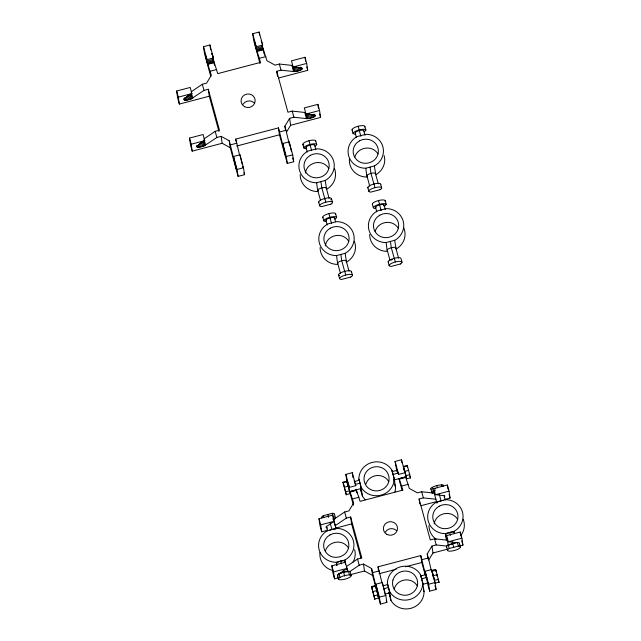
<?xml version="1.0" encoding="UTF-8"?>
<svg xmlns="http://www.w3.org/2000/svg" width="641" height="641" viewBox="0 0 641 641"><rect width="100%" height="100%" fill="white"/><g stroke="black" fill="none" stroke-linecap="round" stroke-linejoin="round"><path stroke-width="0.96" d="M315.204 115.941L314.563 114.987L306.005 114.05L319.571 110.484L317.896 104.347L304.331 107.912L307.231 118.689L310.701 118.208L314.05 116.902L315.204 115.941L314.723 114.186M315.58 141.485L315.725 140.932A6.658 1.899 -15.3 0 0 309.01 140.732A6.658 1.899 -15.3 0 0 302.848 144.321L303.858 147.999L305.717 148.816M315.725 140.932L316.734 144.618L315.244 146.316M335.499 214.334L335.644 213.79A6.658 1.899 -15.3 0 0 328.929 213.581A6.658 1.899 -15.3 0 0 322.768 217.171L323.777 220.849L325.636 221.674M335.644 213.79L336.653 217.467L335.163 219.166M364.753 126.982L364.897 126.437A6.658 1.899 -15.3 0 0 358.183 126.237A6.658 1.899 -15.3 0 0 352.021 129.819L353.031 133.504L354.89 134.322M364.897 126.437L365.907 130.123L364.417 131.822M385.073 201.306L385.225 200.761A6.658 1.899 -15.3 0 0 378.51 200.561A6.658 1.899 -15.3 0 0 372.349 204.142L373.35 207.828L375.217 208.645M385.225 200.761L386.227 204.447L384.736 206.146M337.39 575.273L337.535 574.729C340.683 572.269 346.06 570.77 349.97 571.46L351.268 575.578A6.658 1.899 -15.3 0 1 345.106 579.16A6.658 1.899 -15.3 0 1 338.392 578.959L337.39 575.273A6.658 1.899 -15.3 0 0 338.384 575.995M338.392 578.959L338.544 578.414C341.693 575.955 347.069 574.456 350.98 575.145L351.268 575.578M432.739 493.306A6.658 1.899 -15.3 0 1 431.738 492.584L430.88 488.354C434.029 485.894 439.406 484.396 443.316 485.085L443.604 485.517A6.658 1.899 -15.3 0 1 443.46 486.062M431.738 492.584L433.236 490.886L435.135 490.381M285.309 129.153L284.876 126.181L289.612 118.361L293.899 117.231L307.231 118.689M286.359 132.326L290.629 125.283L289.612 118.361M427.94 558.84L427.218 553.896L431.962 546.068L436.241 544.946L446.841 546.1M428.701 560.034L432.971 552.991L431.962 546.068M301.903 69.34L302.44 68.459L301.695 67.922L293.137 66.984L306.702 63.419L305.02 57.281L291.463 60.847L294.363 71.624L297.833 71.143L301.182 69.837L301.903 69.34L301.422 67.585M339.001 574.032L347.093 568.367L333.536 571.924L334.546 578.855L338.408 577.837M444.245 497.055L444.79 496.174L444.037 495.637L435.479 494.7L433.805 488.554L447.37 484.997L449.045 491.134L450.054 498.057L444.261 499.579M208.277 89.275L209.286 96.206L179.328 104.074L177.653 97.937L176.644 91.006L190.209 87.448L191.883 93.586L183.791 99.251L184.432 100.204L186.267 100.26L191.09 98.994L203.998 90.405L208.277 89.275L219.47 130.203L215.184 131.333L203.966 138.937M230.255 147.718L222.155 143.272L192.196 151.14L190.521 145.002L189.512 138.079L203.077 134.514L204.751 140.651L197.091 145.852L196.547 146.725L198.109 147.358L203.958 146.06L216.866 137.47L221.145 136.349L229.246 140.796L236.305 168.719L233.532 156.476L239.95 154.785L243.492 167.758L244.509 174.689L238.083 176.371L230.255 147.718L229.246 140.796M191.098 91.871L202.316 84.267L206.594 83.138L211.338 75.317L206.779 61.071L205.304 54.83L207.051 59.637L203.501 46.665L209.928 44.982L213.469 57.954L206.45 59.829M333.44 519.579L344.666 511.975L348.944 510.853L353.68 503.025L349.954 491.623L355.459 490.181M346.308 566.644L357.534 559.04L361.812 557.918L350.619 516.991L346.34 518.112L335.123 525.724L333.681 520.46M349.593 571.7L359.208 565.186L363.487 564.056L371.588 568.511L376.243 587.517M325.187 180.474L325.332 180.417A17.708 16.962 -8.3 0 0 333.697 161.276A17.708 16.962 -8.3 0 0 316.686 148.792L307.824 151.124A17.708 16.962 -8.3 0 0 299.459 170.266A17.708 16.962 -8.3 0 0 316.47 182.749L325.187 180.474L326.622 189.231A17.708 16.962 -8.3 0 0 334.426 168.399M374.36 165.979L374.504 165.915A17.708 16.962 -8.3 0 0 382.869 146.773A17.708 16.962 -8.3 0 0 365.859 134.29L356.997 136.621A17.708 16.962 -8.3 0 0 348.632 155.763A17.708 16.962 -8.3 0 0 365.65 168.246L374.36 165.979L375.794 174.729A17.708 16.962 -8.3 0 0 384.159 155.587M345.106 253.331L345.251 253.267A17.708 16.962 -8.3 0 0 353.616 234.125A17.708 16.962 -8.3 0 0 336.605 221.642L327.743 223.973A17.708 16.962 -8.3 0 0 319.378 243.115A17.708 16.962 -8.3 0 0 336.389 255.599L345.106 253.331L346.541 262.081A17.708 16.962 -8.3 0 0 354.345 241.248M394.688 240.303L394.832 240.247A17.708 16.962 -8.3 0 0 403.197 221.097A17.708 16.962 -8.3 0 0 386.178 208.621L377.325 210.945A17.708 16.962 -8.3 0 0 368.96 230.095A17.708 16.962 -8.3 0 0 385.97 242.57L394.688 240.303L396.114 249.053A17.708 16.962 -8.3 0 0 403.566 227.403M344.866 560.018L345.01 559.962A17.708 16.962 -8.3 0 0 353.375 540.82A17.708 16.962 -8.3 0 0 336.365 528.336L327.503 530.66A17.708 16.962 -8.3 0 0 319.138 549.81A17.708 16.962 -8.3 0 0 336.148 562.293L344.866 560.018L345.459 564.112M453.988 531.349L454.132 531.293A17.708 16.962 -8.3 0 0 462.498 512.151A17.708 16.962 -8.3 0 0 445.487 499.668L436.625 501.999A17.708 16.962 -8.3 0 0 428.26 521.141A17.708 16.962 -8.3 0 0 445.271 533.624L453.988 531.349L454.173 532.615M259.998 63.579L253.732 40.663L252.714 33.733L259.14 32.05L262.682 45.022L255.663 46.897L260.55 62.385L217.756 73.627L212.868 58.139M206.779 61.071L213.197 59.381M255.991 48.139L262.409 46.456L266.968 60.703L275.069 65.15L279.348 64.028L292.689 65.486M207.099 62.209L213.517 60.526M256.312 49.285L262.73 47.594M207.38 63.187L213.806 61.496M256.592 50.254L263.018 48.564M207.612 63.916L214.03 62.225M256.825 50.984L263.243 49.293M207.772 64.348L214.19 62.666M256.985 51.424L263.403 49.734M210.216 71.223L216.642 69.532M259.429 58.291L265.855 56.608M179.328 104.074L178.318 97.152L191.883 93.586M277.465 76.239L276.744 71.287L281.022 70.165L294.363 71.624M278.723 77.962L307.712 70.342L306.702 63.419M305.557 112.552L292.216 111.093L287.937 112.215L276.744 71.287M192.196 151.14L191.186 144.217L204.751 140.651M235.952 141.092L235.664 139.113L278.458 127.871L285.517 155.787L282.745 143.544L289.163 141.861L292.705 154.834L293.722 161.756L287.296 163.439L279.468 134.794L278.458 127.871M290.629 125.283L320.58 117.415L319.571 110.484M230.359 144.89L236.777 143.207L235.664 139.113M279.572 131.966L285.99 130.275L284.876 126.181M236.673 146.036L279.468 134.794M238.083 176.371L237.074 169.448L243.492 167.758M287.296 163.439L286.287 156.516L292.705 154.834M347.166 483.09L345.852 474.38L352.27 472.689L355.811 485.662L349.393 487.352L347.646 482.545L348.175 485.109M396.851 471.239L395.064 461.448L401.482 459.765L405.024 472.738L398.606 474.42L396.859 469.613L397.388 472.177M342.951 482.328L346.789 481.038L347.061 481.663L343.207 482.673L342.943 482.048L346.332 494.924L343.207 482.673M404.295 466.215L407.267 465.334L410.56 478.05L409.952 476.335M403.461 467.169L403.317 466.191L403.63 466.928L407.484 465.919M354.561 481.495L358.159 480.55M393.069 471.375L396.683 470.43M344.457 487.232L348.303 486.215L349.521 491.102M355.499 484.324L359.994 483.146L361.308 488.682L361.099 488.186M392.228 471.536L393.101 474.444L398.518 473.026M404.832 471.367L408.646 470.366M405.721 476.047L406.715 479.059L406.009 475.638L409.863 474.628M345.699 491.783L349.553 490.774L346.861 481.303M349.609 491.567L361.3 488.498M394.351 479.877L406.138 476.72L405.128 472.465M400.088 478.45L405.585 477.008L409.311 488.41L417.411 492.865L421.69 491.743L434.221 493.105M350.114 492.064L356.532 490.373L360.098 501.342L402.893 490.101L399.167 478.699M399.327 479.131L405.745 477.449M346.324 494.644L350.17 493.634L349.553 490.774M406.698 478.779L410.552 477.769M352.566 498.93L358.984 497.248M401.779 486.006L408.197 484.316M321.886 517.96A6.658 1.899 -15.3 0 1 323.288 515.701L332.391 513.305A6.658 1.899 -15.3 0 1 334.33 514.699M327.471 530.259L321.678 531.782L319.995 525.644L318.986 518.721L332.551 515.156L336.132 528.681M321.678 531.782L320.66 524.859L334.225 521.301L326.565 526.493L326.029 527.375L327.583 528.008M419.815 503.946L419.094 499.002L423.372 497.881L435.896 499.243M435.479 494.7L449.045 491.134M335.203 528.232L351.629 523.913L350.619 516.991M421.065 505.677L436.529 501.615M334.546 578.855L332.863 572.709L331.854 565.787L345.419 562.221M447.089 540.171L434.558 538.809L430.279 539.93L419.094 499.002M460.03 545.884L462.922 545.122L461.913 538.2L460.238 532.062L446.673 535.628L448.347 541.765L456.905 542.703M448.347 541.765L461.913 538.2M446.809 547.077A6.658 1.899 -15.3 0 1 448.211 544.81L457.313 542.414A6.658 1.899 -15.3 0 1 459.252 543.808M378.727 571.772L378.006 566.82L420.8 555.579L425.68 575.514M458.323 546.1A6.658 1.899 -15.3 0 1 458.716 548.776A6.658 1.899 -15.3 0 1 449.605 551.172A6.658 1.899 -15.3 0 1 449.221 548.496L458.323 546.1L457.313 542.414M350.972 574.536L364.497 570.979L372.597 575.434L380.434 604.086L386.852 602.396L385.842 595.473L382.292 582.501L375.874 584.183L378.727 596.547L377.982 594.287M432.971 552.991L447.466 549.185M372.709 572.605L379.127 570.915L378.006 566.82M421.922 559.673L428.34 557.99L427.218 553.896M379.015 573.751L396.13 569.248M405.641 566.756L421.81 562.502L420.8 555.579M427.194 581.363L427.94 583.614L425.087 571.259L431.505 569.569L435.055 582.541L436.064 589.472L429.646 591.154L427.291 582.557M371.451 586.707L375.289 585.409L375.602 586.154L371.748 587.172L371.435 586.427L374.833 599.295L371.748 587.172M438.748 581.683L439.061 582.429L435.936 570.178C436.024 568.863 430.8 570.234 432.082 571.187L435.111 583.278M432.082 571.187L435.936 570.178M383.983 585.626L387.589 584.488L389.84 593.045L389.632 592.556M387.685 585.145L387.396 583.27A17.708 16.962 -8.3 0 1 400.609 566.788A17.708 16.962 -8.3 0 1 420.464 574.576L420.704 575.979L426.097 574.56M372.99 591.595L376.804 590.593L378.118 596.13L377.91 595.633M384.023 588.694L388.534 587.509M420.704 575.979L421.642 578.815L427.034 577.397M432.795 573.863L433.332 575.738L437.178 574.729M374.128 595.874L377.982 594.864L378.687 598.285L378.07 596.571M434.574 580.297L438.428 579.28M385.321 594.047L389.832 592.861M422.748 583.855L422.948 584.352L428.34 582.749M380.434 604.086L379.416 597.164L385.842 595.473M429.646 591.154L428.629 584.231L435.055 582.541M374.817 599.023L378.671 598.005M435.199 583.158L439.045 582.148M433.805 488.554L435.744 488.771M303.85 145.034L302.848 144.321M388.791 481.495L386.803 478.995A12.62 12.091 -8.3 0 0 365.674 484.548M417.331 585.858L415.344 583.366A12.62 12.091 -8.3 0 0 394.207 588.919M352.021 129.819L352.318 130.251M372.349 204.142L372.637 204.575M322.768 217.171L323.064 217.603M394.896 491.895A17.708 16.962 -8.3 0 0 395.529 487.505L394.223 478.539L391.923 470.214A17.708 16.962 -8.3 0 0 372.076 462.425A17.708 16.962 -8.3 0 0 358.856 478.899L359.994 483.146M358.88 479.051L361.171 487.376A17.708 16.962 -8.3 0 0 381.026 495.164A17.708 16.962 -8.3 0 0 394.239 478.691L394.223 478.539M360.386 488.682L362.461 496.19A17.708 16.962 -8.3 0 0 365.25 499.692M387.412 583.414L389.712 591.739A17.708 16.962 -8.3 0 0 409.559 599.535A17.708 16.962 -8.3 0 0 422.78 583.054L420.52 574.721M388.694 592.228L390.994 600.553A17.708 16.962 -8.3 0 0 410.849 608.341A17.708 16.962 -8.3 0 0 424.062 591.867L422.756 582.901M211.794 53.267L213.469 57.954M242.562 166.588L242.723 167.029M354.144 480.974L355.811 485.662M356.532 490.373L356.148 489.211M349.874 493.169L350.17 493.634M375.922 587.677L376.804 590.593M261.167 40.776L262.682 45.022M403.51 468.483L405.024 472.738M404.295 469.484L403.886 468.347L404.134 469.709M405.36 476.279L405.585 477.008M438.067 579.408L438.444 580.706M405.481 474.901L406.138 476.72M348.303 486.215L347.358 483.194L347.454 483.851M380.69 184.183L381.699 187.861M402.019 262.193L401.01 258.507A6.658 1.899 -15.3 0 0 393.462 258.539A6.658 1.899 -15.3 0 0 388.43 262.321M363.751 130.684L365.025 135.347M375.466 173.527L378.278 183.815M384.071 205.016L385.345 209.671M395.785 247.859L398.598 258.139M358.183 126.237L359.192 129.915A6.658 1.899 -15.3 0 1 365.907 130.123M368.102 187.997A6.658 1.899 -15.3 0 1 373.975 183.975L374.985 187.661M378.51 200.561L379.512 204.247A6.658 1.899 -15.3 0 1 386.227 204.447M394.295 258.307L395.305 261.985M355.386 133.224A4.431 1.266 -15.3 0 1 359.289 130.548L360.811 136.14M374.064 184.616L371.003 173.399L370.081 167.101M376.179 207.74A4.431 1.266 -15.3 0 1 379.608 204.88L381.139 210.464M394.391 258.94L391.322 247.722L390.401 241.425M355.194 132.935L356.46 137.591M369.713 186.058L366.908 175.778A4.431 1.266 -15.3 0 1 371.564 173.262A4.431 1.266 -15.3 0 1 375.362 173.895M375.514 207.259L376.788 211.923M387.228 250.102L390.04 260.39M367.814 187.565L368.823 191.242M388.134 261.889L389.143 265.574M449.093 494.548L450.054 498.057M461.728 540.74L462.922 545.122M459.397 543.264L460.406 546.941M441.745 484.7L442.25 486.543M443.989 495.357L445.263 500.012M436.986 485.95L437.491 487.793M439.269 494.291L441.048 500.813M445.807 535.147A4.431 1.266 -15.3 0 1 449.71 532.479L450.479 535.283M452.266 541.821L453.772 547.342M433.901 492.016L436.954 503.193M445.615 534.858L448.428 545.138M448.211 544.81L449.221 548.496M432.226 487.2L433.236 490.886M446.521 546.645L447.53 550.323M306.751 66.84L307.712 70.342M319.619 113.906L320.58 117.415M421.69 491.743L423.372 497.881M434.558 538.809L436.241 544.946M314.29 114.651L314.771 116.406M300.461 67.201L301.182 69.837M313.329 114.266L314.05 116.902M299.491 67.69L300.212 70.326M312.359 114.755L313.08 117.391M298.113 67.257L299.075 70.766M310.981 114.33L311.943 117.832M296.631 66.76L297.833 71.143M309.499 113.826L310.701 118.208M331.517 198.678L332.519 202.364M351.436 271.528L352.438 275.213M295.381 67.041L296.575 71.423M308.249 114.106L309.443 118.489M403.63 466.928L406.009 475.638M294.195 67.201L295.397 71.592M306.823 113.393L308.265 118.657M314.579 145.186L315.853 149.842M326.293 188.029L329.105 198.309M334.498 218.036L335.515 221.762M346.212 260.879L349.025 271.159M435.015 585.65L436.064 589.472M291.879 65.39L293.554 71.536M304.747 112.463L306.422 118.601M309.01 140.732L310.02 144.417A6.658 1.899 -15.3 0 1 316.734 144.618M324.803 198.478L325.812 202.163M328.929 213.581L329.939 217.267A6.658 1.899 -15.3 0 1 336.653 217.467M344.722 271.327L345.731 275.013M310.116 145.05L311.638 150.643M324.891 199.111L321.83 187.893L320.909 181.603M330.035 217.9L331.557 223.493M344.562 271.031L341.749 260.743L340.828 254.453M395.064 461.448L398.606 474.42M425.087 571.259L428.629 584.231M398.942 478.875L402.075 490.333M421.81 562.502L425.207 574.921M306.013 147.438L307.287 152.093M317.728 190.281L320.54 200.561M325.932 220.288L327.206 224.943M337.647 263.13L340.459 273.411M318.641 202.059L319.651 205.745M338.56 274.909L339.57 278.595M394.616 484.075L395.505 487.352M423.372 589.263L424.046 591.715M279.348 64.028L281.022 70.165M292.216 111.093L293.899 117.231M261.977 45.655L264.589 55.206M292.673 157.934L293.722 161.756M252.714 33.733L256.264 46.713L254.517 41.905L255.663 46.897M282.745 143.544L286.287 156.516M356.148 490.117L356.933 492.985M386.323 600.489L386.852 602.396M345.852 474.38L349.393 487.352M375.874 584.183L379.416 597.164M349.994 492.761L353.383 505.172M351.629 523.913L360.995 558.183M344.666 511.975L346.34 518.112M357.534 559.04L359.208 565.186M212.5 57.634L214.591 65.27M243.981 172.774L244.509 174.689M334.474 514.146L335.483 517.832M348.4 571.075L349.409 574.761M332.391 513.305L333.4 516.991A6.658 1.899 -15.3 0 1 333.793 519.667M345.05 561.284L347.847 571.532M346.549 567.525L347.51 571.035M233.532 156.476L237.074 169.448M210.785 76.511L204.519 53.588L203.501 46.665M327.863 514.619L328.609 517.351M330.139 522.936L331.926 529.482M336.685 563.816A4.431 1.266 -15.3 0 1 340.587 561.147L341.349 563.944M343.135 570.458L344.65 576.011M209.286 96.206L218.918 131.421M326.301 526.253L327.575 530.932M336.485 563.527L336.998 565.394M323.288 515.701L323.793 517.535M338.881 573.575L339.89 577.261M202.316 84.267L203.998 90.405M215.184 131.333L216.866 137.47M318.986 518.721L320.66 524.859M331.854 565.787L333.536 571.924M191.339 92.745L192.781 98.009M204.207 139.81L205.649 145.074M190.858 94.115L192.052 98.506M203.485 140.307L204.92 145.571M189.888 94.604L191.09 98.994M202.756 141.669L203.958 146.06M188.75 95.052L189.944 99.435M201.619 142.118L202.812 146.501M187.509 95.429L188.71 99.812M200.377 142.494L201.578 146.877M186.491 96.583L187.452 100.092M199.359 143.648L200.321 147.158M185.553 97.624L186.267 100.26M198.422 144.69L199.143 147.326M184.52 97.664L185.241 100.292M197.628 145.603L198.109 147.358M183.951 98.45L184.432 100.204M196.819 145.515L197.3 147.27M176.644 91.006L178.318 97.152M189.512 138.079L191.186 144.217M433.332 575.738L433.917 577.958M426.537 578.975L426.874 580.217M421.642 578.815L422.94 584.167M393.101 474.444L394.407 479.797M262.081 45.215L262.409 46.456M436.761 574.552L437.194 576.227M425.92 576.539L426.217 577.725M431.505 569.569L433.404 577.589M428.34 557.99L431.433 571.035M403.694 468.242L404.022 469.613M289.163 141.861L291.487 151.653M285.99 130.275L289.532 145.186M382.292 582.501L384.616 592.3M379.127 570.915L381.996 583.03M239.95 154.785L242.274 164.585M236.777 143.207L239.654 155.322M436.048 571.604L435.68 569.833M407.315 466.159L407.548 467.225M384.856 593.326L385.129 594.648M375.434 586.395L375.666 587.468M211.826 53.876L212.003 54.685M242.691 166.412L242.787 166.94M460.238 532.062L460.815 536.02M447.37 484.997L447.947 488.947M445.431 533.6L446.44 540.523M386.122 242.554L387.252 251.384A17.708 16.962 -8.3 0 1 369.665 234.518M365.803 168.222L366.932 177.06A17.708 16.962 -8.3 0 1 349.457 158.415M401.482 459.765L401.915 462.73M393.862 479.66L394.127 481.463M391.988 470.358L392.172 471.616M389.648 591.603L390.938 600.417M389.295 592.725L389.816 596.322M317.896 104.347L318.473 108.305M336.549 255.575L337.679 264.413A17.708 16.962 -8.3 0 1 320.091 247.538M305.02 57.281L305.605 61.24M361.115 487.24L362.397 496.054M316.63 182.725L317.76 191.555A17.708 16.962 -8.3 0 1 300.172 174.689M360.755 488.362L361.284 491.959M371.588 568.511L372.597 575.434M352.27 472.689L352.991 477.633M363.487 564.056L364.497 570.979M259.14 32.05L259.573 35.015M336.301 562.269L336.765 565.418M209.928 44.982L210.649 49.926M221.145 136.349L222.155 143.272M243.011 104.315A7.083 6.787 -8.3 0 1 254.148 102.84M385.353 532.03A7.083 6.787 -8.3 0 1 396.499 530.556M318.393 190.754A4.431 1.266 -15.3 0 1 321.269 188.053A4.431 1.266 -15.3 0 1 326.189 188.398M306.678 147.911A4.431 1.266 -15.3 0 1 309.555 145.211A4.431 1.266 -15.3 0 1 314.475 145.547M305.372 173.078A12.62 12.091 -8.3 0 1 309.002 166.075C312.255 163.078 316.902 161.877 321.205 162.87A12.62 12.091 -8.3 0 1 328.825 168.463M318.93 202.492A6.658 1.899 -15.3 0 1 325.644 198.269A6.658 1.899 -15.3 0 1 330.788 199.856M303.858 147.999A6.658 1.899 -15.3 0 1 310.02 144.417M337.847 263.419A4.431 1.266 -15.3 0 1 341.749 260.743A4.431 1.266 -15.3 0 1 346.108 261.248M326.598 220.76A4.431 1.266 -15.3 0 1 329.474 218.06A4.431 1.266 -15.3 0 1 334.394 218.397M325.291 245.928A12.62 12.091 -8.3 0 1 328.921 238.933C332.174 235.928 336.821 234.726 341.124 235.728A12.62 12.091 -8.3 0 1 348.744 241.312M339.562 275.63A6.658 1.899 -15.3 0 1 343.88 271.568A6.658 1.899 -15.3 0 1 351.284 272.08M323.777 220.849A6.658 1.899 -15.3 0 1 329.939 217.267M367.573 176.259A4.431 1.266 -15.3 0 1 367.101 176.067M359.289 130.548A4.431 1.266 -15.3 0 1 363.647 131.052M354.882 157.021A12.62 12.091 -8.3 0 1 358.175 151.58C361.428 148.576 366.075 147.374 370.378 148.375A12.62 12.091 -8.3 0 1 377.998 153.968M373.975 183.975A6.658 1.899 -15.3 0 1 380.538 184.728M353.031 133.504A6.658 1.899 -15.3 0 1 359.192 129.915M387.42 250.391A4.431 1.266 -15.3 0 1 391.322 247.722A4.431 1.266 -15.3 0 1 395.689 248.219M379.608 204.88A4.431 1.266 -15.3 0 1 383.59 205.793M391.419 260.102A4.431 1.266 -15.3 0 1 392.276 259.669M375.201 231.353A12.62 12.091 -8.3 0 1 378.494 225.904C381.748 222.9 386.395 221.698 390.698 222.699A12.62 12.091 -8.3 0 1 398.317 228.292M373.35 207.828A6.658 1.899 -15.3 0 1 379.512 204.247M340.667 573.487A4.431 1.266 -15.3 0 1 347.438 571.98M340.587 561.147A4.431 1.266 -15.3 0 1 344.946 561.644M329.811 530.211A4.431 1.266 -15.3 0 1 335.724 529.137M333.128 518.112A4.431 1.266 -15.3 0 1 332.839 519.178M354.657 549.625A17.708 16.962 -8.3 0 1 352.806 562.518M332.855 570.554A17.708 16.962 -8.3 0 1 319.955 552.462M325.38 551.068A12.62 12.091 -8.3 0 1 328.681 545.619C331.926 542.623 336.573 541.421 340.876 542.414A12.62 12.091 -8.3 0 1 348.496 548.007M437.434 502.416A4.431 1.266 -15.3 0 1 438.075 501.975M438.933 501.542A4.431 1.266 -15.3 0 1 443.211 500.421M449.71 532.479A4.431 1.266 -15.3 0 1 454.076 532.975M449.165 545.299A4.431 1.266 -15.3 0 1 449.806 544.858M450.663 544.425A4.431 1.266 -15.3 0 1 454.942 543.296M434.093 492.304A4.431 1.266 -15.3 0 1 435.023 490.798M463.219 519.274A17.708 16.962 -8.3 0 1 460.919 535.347M436.184 539.257A17.708 16.962 -8.3 0 1 428.973 525.564M434.173 523.953A12.62 12.091 -8.3 0 1 437.803 516.95C441.048 513.954 445.695 512.752 450.006 513.745A12.62 12.091 -8.3 0 1 457.626 519.338M431.024 489.331A6.658 1.899 -15.3 0 1 430.736 488.899M364.392 475.734C363.279 479.877 364.537 484.404 367.581 487.408A12.62 12.091 -8.3 0 0 388.71 481.856C389.824 477.713 388.566 473.194 385.521 470.19A12.62 12.091 -8.3 0 0 364.392 475.734M392.925 580.105C391.811 584.239 393.069 588.767 396.114 591.771A12.62 12.091 -8.3 0 0 417.243 586.219C418.357 582.084 417.099 577.557 414.054 574.552A12.62 12.091 -8.3 0 0 392.925 580.105M310.34 155.33L307.72 157.269A12.62 12.091 -8.3 0 0 313.241 177.477C317.543 178.478 322.191 177.277 325.444 174.272A12.62 12.091 -8.3 0 0 319.915 154.064L316.654 153.672L313.393 154.104L310.34 155.33M359.513 140.828L356.893 142.767A12.62 12.091 -8.3 0 0 362.413 162.974C366.724 163.976 371.363 162.774 374.616 159.769A12.62 12.091 -8.3 0 0 369.088 139.562L365.827 139.169L362.566 139.602L359.513 140.828M330.259 228.18L327.639 230.119A12.62 12.091 -8.3 0 0 333.16 250.327C337.462 251.328 342.11 250.126 345.363 247.122A12.62 12.091 -8.3 0 0 339.834 226.914L336.573 226.521L333.312 226.954L330.259 228.18M379.841 215.152L377.212 217.091A12.62 12.091 -8.3 0 0 382.741 237.306C387.044 238.3 391.691 237.098 394.936 234.101A12.62 12.091 -8.3 0 0 389.416 213.886L386.154 213.493L382.885 213.926L379.841 215.152M330.019 534.874L327.391 536.813A12.62 12.091 -8.3 0 0 332.919 557.021C337.222 558.023 341.869 556.821 345.114 553.816A12.62 12.091 -8.3 0 0 339.594 533.608L336.333 533.216L333.064 533.649L330.019 534.874M439.141 506.206L436.513 508.145A12.62 12.091 -8.3 0 0 442.042 528.352C446.344 529.354 450.992 528.152 454.245 525.147A12.62 12.091 -8.3 0 0 448.716 504.94L445.455 504.547L442.186 504.98L439.141 506.206M380.009 189.696L370.899 192.092A6.658 1.899 -15.3 0 1 370.514 189.407A6.658 1.899 -15.3 0 1 379.616 187.02A6.658 1.899 -15.3 0 1 380.009 189.696M330.836 204.199L321.726 206.586A6.658 1.899 -15.3 0 1 321.341 203.91A6.658 1.899 -15.3 0 1 330.444 201.522A6.658 1.899 -15.3 0 1 330.836 204.199M350.755 277.048L341.645 279.436A6.658 1.899 -15.3 0 1 341.26 276.76A6.658 1.899 -15.3 0 1 350.363 274.372A6.658 1.899 -15.3 0 1 350.755 277.048M400.329 264.02L391.226 266.416A6.658 1.899 -15.3 0 1 390.834 263.739A6.658 1.899 -15.3 0 1 399.936 261.344A6.658 1.899 -15.3 0 1 400.329 264.02M244.533 106.654A7.083 6.787 -8.3 0 0 255.182 100.709A7.083 6.787 -8.3 0 0 244.606 94.892A7.083 6.787 -8.3 0 0 244.533 106.654M386.876 534.362A7.083 6.787 -8.3 0 0 397.524 528.416A7.083 6.787 -8.3 0 0 386.948 522.599A7.083 6.787 -8.3 0 0 386.876 534.362"/></g></svg>
